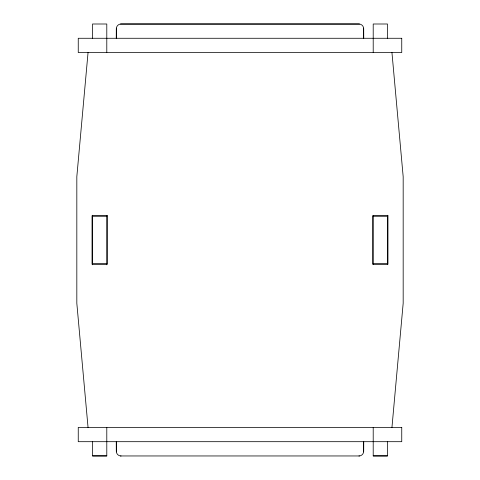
<?xml version="1.0" encoding="UTF-8"?>
<svg xmlns="http://www.w3.org/2000/svg" width="480" height="480" viewBox="0 0 480 480"><rect width="100%" height="100%" fill="white"/><g stroke="black" fill="none" stroke-linecap="round" stroke-linejoin="round"><path stroke-width="0.72" d="M116.352 28.134L116.31 38.274L116.31 28.758C116.256 26.214 118.524 23.946 121.068 24L358.932 24C361.476 23.946 363.744 26.214 363.69 28.758L363.69 38.274L363.648 28.134M363.648 451.866L363.69 441.726L363.69 451.242C363.744 453.786 361.476 456.054 358.932 456M88.05 52.542L76.824 176.706L76.824 303.252L88.05 427.458M391.95 427.458L403.176 303.252L403.176 176.706L391.95 52.542M120.45 24.042L359.55 24.042M92.526 216.192L106.794 216.192M373.206 216.192L387.474 216.192M92.526 263.766L106.794 263.766M373.206 263.766L387.474 263.766M92.526 455.88L106.794 455.88M373.206 455.88L387.474 455.88M116.352 451.866L116.31 441.726L116.31 451.242C116.274 453.558 118.146 455.694 120.45 455.958L359.55 455.958M120.45 455.958L121.068 456M387.474 38.634L387.474 24L373.206 24L373.206 52.542M387.474 215.262L387.474 264.696M387.474 441.324L387.474 455.958L373.206 455.958L373.206 427.416M373.206 215.34L373.206 264.6M106.794 52.542L106.794 24L92.526 24L92.526 38.634M106.794 215.334L106.794 264.786M106.794 427.416L106.794 455.958L92.526 455.958L92.526 441.324M92.526 215.262L92.526 264.786M401.748 38.274L78.252 38.274L78.252 52.542L401.748 52.542L401.748 38.274M107.274 215.718L92.046 215.718L92.046 264.24L107.274 264.24L107.274 215.718M387.954 215.718L372.726 215.718L372.726 264.24L387.954 264.24L387.954 215.718M401.748 427.416L78.252 427.416L78.252 441.69L401.748 441.69L401.748 427.416"/></g></svg>
